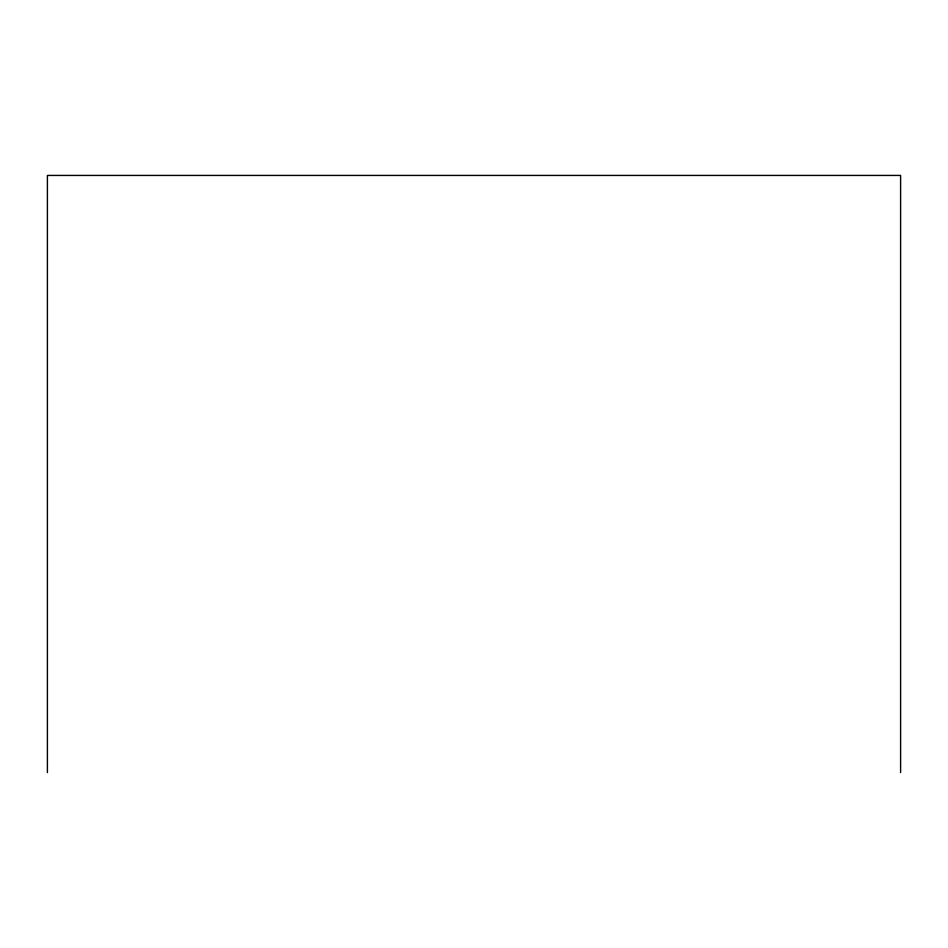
<?xml version="1.0" encoding="UTF-8"?>
<svg xmlns="http://www.w3.org/2000/svg" width="948" height="948" viewBox="0 0 948 948"><rect width="100%" height="100%" fill="white"/><g stroke="black" fill="none" stroke-linecap="round" stroke-linejoin="round"><path stroke-width="1.42" d="M900.6 772.573L900.6 175.427L47.4 175.427L47.4 772.573"/></g></svg>
